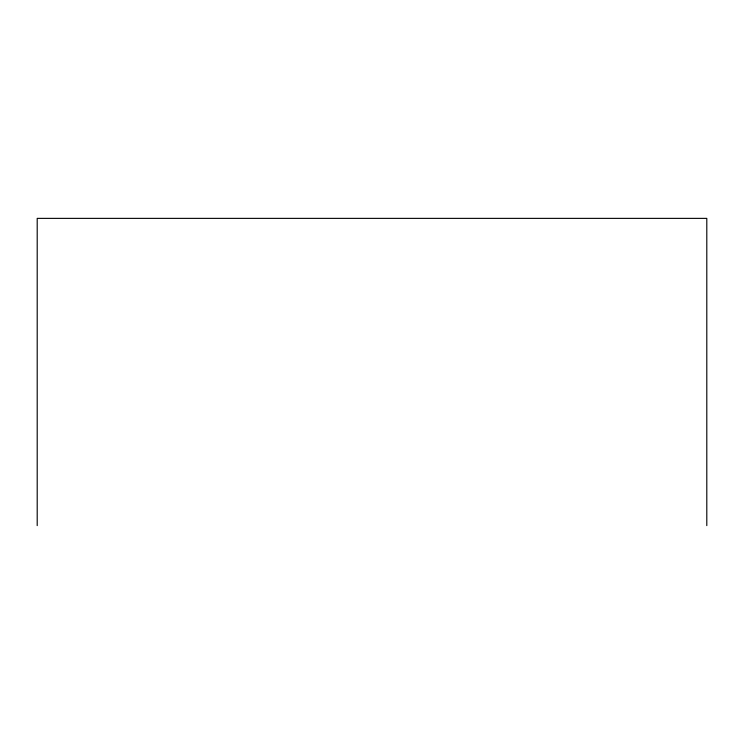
<?xml version="1.0" encoding="UTF-8"?>
<svg xmlns="http://www.w3.org/2000/svg" width="744" height="744" viewBox="0 0 744 744"><rect width="100%" height="100%" fill="white"/><g stroke="black" fill="none" stroke-linecap="round" stroke-linejoin="round"><path stroke-width="1.12" d="M706.8 525.627L706.8 218.373L37.2 218.373L37.2 525.627"/></g></svg>
